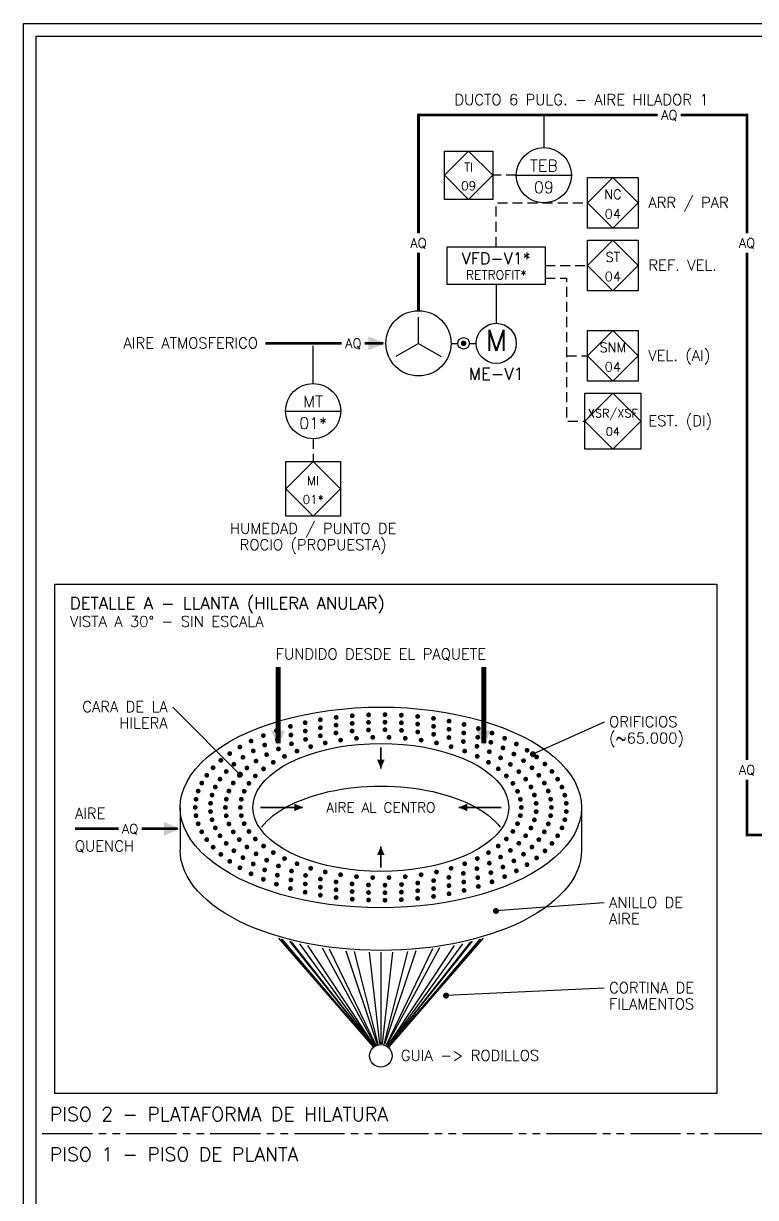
# Model space of a CAD drawing. Extents: x 15 to 2385, y 15 to 1682.
# Drawn here: x 15 to 599, y 746 to 1682 of the extents above; entities that cross this region are included whole.
import ezdxf
from ezdxf.enums import TextEntityAlignment as Align

# ---------------------------------------------------------------- set-up
doc = ezdxf.new("R2010")
doc.units = 0
for name, pattern in [('AIRE_QUENCH', [44, 26, -5, 8, -5]), ('DASHED', [12, 8, -4]), ('PHANTOM', [67, 40, -5, 6, -5, 6, -5])]:
    doc.linetypes.add(name, pattern=pattern)
for name, color, linetype in [('AIRE_QUENCH', 150, 'AIRE_QUENCH'), ('DETALLE', 7, 'CONTINUOUS'), ('EQUIPOS', 7, 'CONTINUOUS'), ('FUNDIDO', 1, 'CONTINUOUS'), ('INSTRUMENTOS', 7, 'CONTINUOUS'), ('MARCO', 7, 'CONTINUOUS'), ('MECANICO', 7, 'CONTINUOUS'), ('PISOS', 8, 'PHANTOM'), ('POTENCIA', 7, 'CONTINUOUS'), ('PRODUCTO', 7, 'CONTINUOUS'), ('SENAL', 7, 'DASHED'), ('TEXTOS', 7, 'CONTINUOUS')]:
    doc.layers.add(name, color=color, linetype=linetype)
doc.styles.get("Standard").update_dxf_attribs({"font": 'romans'})

msp = doc.modelspace()

# ---------------------------------------------------------------- linework, layer by layer
at = {"layer": 'AIRE_QUENCH', "flags": 128}
for points, const_width in [([(330, 1514.8), (330, 1609), (520.8, 1609)], 2.2), ([(539.2, 1609), (592, 1609), (592, 1514.8)], 2.2), ([(330, 1453), (330, 1499.2)], 2.2), ([(592, 1499.2), (592, 1094.8)], 2.2), ([(208, 1427), (268.8, 1427)], 2.2), ([(287.2, 1427), (302, 1427)], 2.2), ([(300, 1105), (300, 1088)], 1.2), ([(592, 1079.2), (592, 1035), (680.8, 1035)], 2.2), ([(204, 1057), (238, 1057)], 1.2), ([(396, 1057), (362, 1057)], 1.2), ([(56, 1040), (90.8, 1040)], 2.2), ([(109.2, 1040), (138, 1040)], 2.2), ([(300, 1009), (300, 1026)], 1.2)]:
    msp.add_lwpolyline(points, dxfattribs=dict(at, const_width=const_width))
at = {"layer": 'AIRE_QUENCH'}
for points in [[(304, 1427), (290, 1421.5), (290, 1432.5)], [(300, 1088), (297, 1095), (303, 1095)], [(238, 1057), (231, 1054), (231, 1060)], [(362, 1057), (369, 1060), (369, 1054)], [(140, 1040), (127, 1034.5), (127, 1045.5)], [(300, 1026), (303, 1019), (297, 1019)]]:
    msp.add_solid(points, dxfattribs=at)
at = {"layer": 'DETALLE'}
for p, q in [((134, 1137), (187.6178, 1083.2023)), ((478, 1125), (421.2345, 1099.4447)), ((140, 1057), (140, 1023)), ((460, 1057), (460, 1023)), ((478, 981), (391.7722, 974.4678)), ((478, 913), (352, 907))]:
    msp.add_line(p, q, dxfattribs=at)
at = {"layer": 'DETALLE', "flags": 128}
for points in [[(40, 1235), (568, 1235), (568, 829), (40, 829)], [(460, 1057), (459.6574, 1051.7677), (458.6312, 1046.5579), (456.9256, 1041.3928), (454.5481, 1036.2945), (451.5088, 1031.2848), (447.8207, 1026.3853), (443.4996, 1021.6169), (438.5641, 1017), (433.0351, 1012.5544), (426.9365, 1008.2991), (420.2944, 1004.2523), (413.1371, 1000.4315), (405.4953, 996.8528), (397.4018, 993.5317), (388.8912, 990.4824), (380, 987.718), (370.7662, 985.2502), (361.2293, 983.0896), (351.4303, 981.2456), (341.411, 979.7259), (331.2145, 978.5372), (320.8842, 977.6844), (310.4645, 977.1713), (300, 977), (289.5355, 977.1713), (279.1158, 977.6844), (268.7855, 978.5372), (258.589, 979.7259), (248.5697, 981.2456), (238.7707, 983.0896), (229.2338, 985.2502), (220, 987.718), (211.1088, 990.4824), (202.5982, 993.5317), (194.5047, 996.8528), (186.8629, 1000.4315), (179.7056, 1004.2523), (173.0635, 1008.2991), (166.9649, 1012.5544), (161.4359, 1017), (156.5004, 1021.6169), (152.1793, 1026.3853), (148.4912, 1031.2848), (145.4519, 1036.2945), (143.0744, 1041.3928), (141.3688, 1046.5579), (140.3426, 1051.7677), (140, 1057), (140.3426, 1062.2323), (141.3688, 1067.4421), (143.0744, 1072.6072), (145.4519, 1077.7055), (148.4912, 1082.7152), (152.1793, 1087.6147), (156.5004, 1092.3831), (161.4359, 1097), (166.9649, 1101.4456), (173.0635, 1105.7009), (179.7056, 1109.7477), (186.8629, 1113.5685), (194.5047, 1117.1472), (202.5982, 1120.4683), (211.1088, 1123.5176), (220, 1126.282), (229.2338, 1128.7498), (238.7707, 1130.9104), (248.5697, 1132.7544), (258.589, 1134.2741), (268.7855, 1135.4628), (279.1158, 1136.3156), (289.5355, 1136.8287), (300, 1137), (310.4645, 1136.8287), (320.8842, 1136.3156), (331.2145, 1135.4628), (341.411, 1134.2741), (351.4303, 1132.7544), (361.2293, 1130.9104), (370.7662, 1128.7498), (380, 1126.282), (388.8912, 1123.5176), (397.4018, 1120.4683), (405.4953, 1117.1472), (413.1371, 1113.5685), (420.2944, 1109.7477), (426.9365, 1105.7009), (433.0351, 1101.4456), (438.5641, 1097), (443.4996, 1092.3831), (447.8207, 1087.6147), (451.5088, 1082.7152), (454.5481, 1077.7055), (456.9256, 1072.6072), (458.6312, 1067.4421), (459.6574, 1062.2323), (460, 1057)], [(402, 1057), (401.6119, 1052.5551), (400.4504, 1048.1439), (398.5244, 1043.8002), (395.8486, 1039.557), (392.4434, 1035.4465), (388.3346, 1031.5), (383.5535, 1027.7476), (378.1365, 1024.2178), (372.1249, 1020.9376), (365.5643, 1017.9317), (358.5048, 1015.2232), (351, 1012.8327), (343.1071, 1010.7783), (334.8861, 1009.0757), (326.3995, 1007.7378), (317.7121, 1006.7748), (308.8899, 1006.1941), (300, 1006), (291.1101, 1006.1941), (282.2879, 1006.7748), (273.6005, 1007.7378), (265.1139, 1009.0757), (256.8929, 1010.7783), (249, 1012.8327), (241.4952, 1015.2232), (234.4357, 1017.9317), (227.8751, 1020.9376), (221.8635, 1024.2178), (216.4465, 1027.7476), (211.6654, 1031.5), (207.5566, 1035.4465), (204.1514, 1039.557), (201.4756, 1043.8002), (199.5496, 1048.1439), (198.3881, 1052.5551), (198, 1057), (198.3881, 1061.4449), (199.5496, 1065.8561), (201.4756, 1070.1998), (204.1514, 1074.443), (207.5566, 1078.5535), (211.6654, 1082.5), (216.4465, 1086.2524), (221.8635, 1089.7822), (227.8751, 1093.0624), (234.4357, 1096.0683), (241.4952, 1098.7768), (249, 1101.1673), (256.8929, 1103.2217), (265.1139, 1104.9243), (273.6005, 1106.2622), (282.2879, 1107.2252), (291.1101, 1107.8059), (300, 1108), (308.8899, 1107.8059), (317.7121, 1107.2252), (326.3995, 1106.2622), (334.8861, 1104.9243), (343.1071, 1103.2217), (351, 1101.1673), (358.5048, 1098.7768), (365.5643, 1096.0683), (372.1249, 1093.0624), (378.1365, 1089.7822), (383.5535, 1086.2524), (388.3346, 1082.5), (392.4434, 1078.5535), (395.8486, 1074.443), (398.5244, 1070.1998), (400.4504, 1065.8561), (401.6119, 1061.4449), (402, 1057)]]:
    msp.add_lwpolyline(points, close=True, dxfattribs=at)
for points, const_width in [([(289.2342, 1130.8371, 1), (291.1342, 1130.8371, 1)], 1.9), ([(302.3241, 1130.9819, 1), (304.2241, 1130.9819, 1)], 1.9), ([(226.9484, 1121.6246, 1), (228.8484, 1121.6246, 1)], 1.9), ([(238.6536, 1124.5579, 1), (240.5536, 1124.5579, 1)], 1.9), ([(250.8315, 1126.9625, 1), (252.7315, 1126.9625, 1)], 1.9), ([(263.3218, 1122.6115, 1), (265.2218, 1122.6115, 1)], 1.9), ([(263.3868, 1128.8195, 1), (265.2868, 1128.8195, 1)], 1.9), ([(276.1534, 1124.0294, 1), (278.0534, 1124.0294, 1)], 1.9), ([(276.2212, 1130.1144, 1), (278.1212, 1130.1144, 1)], 1.9), ([(289.1989, 1124.8214, 1), (291.0989, 1124.8214, 1)], 1.9), ([(302.3363, 1124.9801, 1), (304.2363, 1124.9801, 1)], 1.9), ([(315.3883, 1130.5477, 1), (317.2883, 1130.5477, 1)], 1.9), ([(315.443, 1124.5042, 1), (317.343, 1124.5042, 1)], 1.9), ([(328.3247, 1129.5379, 1), (330.2247, 1129.5379, 1)], 1.9), ([(328.3967, 1123.398, 1), (330.2967, 1123.398, 1)], 1.9), ([(341.0319, 1127.9604, 1), (342.9319, 1127.9604, 1)], 1.9), ([(341.0763, 1121.6718, 1), (342.9763, 1121.6718, 1)], 1.9), ([(353.4106, 1125.8275, 1), (355.3106, 1125.8275, 1)], 1.9), ([(365.3639, 1123.156, 1), (367.2639, 1123.156, 1)], 1.9), ([(205.3181, 1114.2676, 1), (207.2181, 1114.2676, 1)], 1.9), ([(215.8075, 1118.1856, 1), (217.7075, 1118.1856, 1)], 1.9), ([(227.2909, 1114.7638, 1), (229.1909, 1114.7638, 1)], 1.9), ([(238.7759, 1117.957, 1), (240.6759, 1117.957, 1)], 1.9), ([(250.8237, 1120.5811, 1), (252.7237, 1120.5811, 1)], 1.9), ([(250.8358, 1114.1213, 1), (252.7358, 1114.1213, 1)], 1.9), ([(263.2522, 1116.3602, 1), (265.1522, 1116.3602, 1)], 1.9), ([(276.0742, 1117.9264, 1), (277.9742, 1117.9264, 1)], 1.9), ([(279.6014, 1112.1492, 1), (281.5014, 1112.1492, 1)], 1.9), ([(289.1565, 1118.8023, 1), (291.0565, 1118.8023, 1)], 1.9), ([(292.5378, 1112.9053, 1), (294.4378, 1112.9053, 1)], 1.9), ([(302.3509, 1118.978, 1), (304.2509, 1118.978, 1)], 1.9), ([(305.5622, 1112.9053, 1), (307.4622, 1112.9053, 1)], 1.9), ([(315.508, 1118.4515, 1), (317.408, 1118.4515, 1)], 1.9), ([(318.4986, 1112.1492, 1), (320.3986, 1112.1492, 1)], 1.9), ([(328.4785, 1117.2287, 1), (330.3785, 1117.2287, 1)], 1.9), ([(341.1156, 1115.3234, 1), (343.0156, 1115.3234, 1)], 1.9), ([(353.2761, 1112.7574, 1), (355.1761, 1112.7574, 1)], 1.9), ([(353.3636, 1119.3419, 1), (355.2636, 1119.3419, 1)], 1.9), ([(365.1437, 1116.4298, 1), (367.0437, 1116.4298, 1)], 1.9), ([(376.3068, 1112.9629, 1), (378.2068, 1112.9629, 1)], 1.9), ([(376.7981, 1119.9667, 1), (378.6981, 1119.9667, 1)], 1.9), ([(387.6239, 1116.2846, 1), (389.5239, 1116.2846, 1)], 1.9), ([(397.7565, 1112.1385, 1), (399.6565, 1112.1385, 1)], 1.9), ([(186.6163, 1105.1214, 1), (188.5163, 1105.1214, 1)], 1.9), ([(195.5622, 1109.9015, 1), (197.4622, 1109.9015, 1)], 1.9), ([(206.4318, 1106.7943, 1), (208.3318, 1106.7943, 1)], 1.9), ([(216.4759, 1111.0313, 1), (218.3759, 1111.0313, 1)], 1.9), ([(217.3946, 1103.6594, 1), (219.2946, 1103.6594, 1)], 1.9), ([(227.7764, 1107.7348, 1), (229.6764, 1107.7348, 1)], 1.9), ([(238.9657, 1111.2353, 1), (240.8657, 1111.2353, 1)], 1.9), ([(243.05, 1105.4974, 1), (244.95, 1105.4974, 1)], 1.9), ([(254.6891, 1108.4201, 1), (256.5891, 1108.4201, 1)], 1.9), ([(266.928, 1110.6474, 1), (268.828, 1110.6474, 1)], 1.9), ([(331.172, 1110.6474, 1), (333.072, 1110.6474, 1)], 1.9), ([(343.4109, 1108.4201, 1), (345.3109, 1108.4201, 1)], 1.9), ([(355.05, 1105.4974, 1), (356.95, 1105.4974, 1)], 1.9), ([(364.8222, 1109.5595, 1), (366.7222, 1109.5595, 1)], 1.9), ([(375.6231, 1105.7662, 1), (377.5231, 1105.7662, 1)], 1.9), ([(386.7485, 1108.9735, 1), (388.6485, 1108.9735, 1)], 1.9), ([(396.3715, 1104.4988, 1), (398.2715, 1104.4988, 1)], 1.9), ([(407.1165, 1107.5609, 1), (409.0165, 1107.5609, 1)], 1.9), ([(415.6308, 1102.5876, 1), (417.5308, 1102.5876, 1)], 1.9), ([(171.4274, 1094.4716, 1), (173.3274, 1094.4716, 1)], 1.9), ([(178.5503, 1099.9646, 1), (180.4503, 1099.9646, 1)], 1.9), ([(189.0237, 1096.9694, 1), (190.9237, 1096.9694, 1)], 1.9), ([(197.2525, 1102.0923, 1), (199.1525, 1102.0923, 1)], 1.9), ([(199.5138, 1093.9748, 1), (201.4138, 1093.9748, 1)], 1.9), ([(207.938, 1099.0553, 1), (209.838, 1099.0553, 1)], 1.9), ([(222.1909, 1097.7329, 1), (224.0909, 1097.7329, 1)], 1.9), ([(232.1682, 1101.9189, 1), (234.0682, 1101.9189, 1)], 1.9), ([(365.9318, 1101.9189, 1), (367.8318, 1101.9189, 1)], 1.9), ([(375.9091, 1097.7329, 1), (377.8091, 1097.7329, 1)], 1.9), ([(385.5563, 1101.4203, 1), (387.4563, 1101.4203, 1)], 1.9), ([(394.5094, 1096.5711, 1), (396.4094, 1096.5711, 1)], 1.9), ([(405.0857, 1099.5806, 1), (406.9857, 1099.5806, 1)], 1.9), ([(412.8099, 1094.2649, 1), (414.7099, 1094.2649, 1)], 1.9), ([(420.0345, 1099.4447, 1), (422.4345, 1099.4447, 1)], 2.4), ([(423.2327, 1097.2575, 1), (425.1327, 1097.2575, 1)], 1.9), ([(165.3034, 1088.6853, 1), (167.2034, 1088.6853, 1)], 1.9), ([(175.7151, 1085.6553, 1), (177.6151, 1085.6553, 1)], 1.9), ([(181.8221, 1091.4733, 1), (183.7221, 1091.4733, 1)], 1.9), ([(192.2173, 1088.4753, 1), (194.1173, 1088.4753, 1)], 1.9), ([(205.4754, 1087.7725, 1), (207.3754, 1087.7725, 1)], 1.9), ([(213.253, 1092.9961, 1), (215.153, 1092.9961, 1)], 1.9), ([(384.847, 1092.9961, 1), (386.747, 1092.9961, 1)], 1.9), ([(392.6246, 1087.7725, 1), (394.5246, 1087.7725, 1)], 1.9), ([(402.3809, 1091.2736, 1), (404.2809, 1091.2736, 1)], 1.9), ([(409.0817, 1085.5877, 1), (410.9817, 1085.5877, 1)], 1.9), ([(419.472, 1088.6012, 1), (421.372, 1088.6012, 1)], 1.9), ([(429.8626, 1091.6123, 1), (431.7626, 1091.6123, 1)], 1.9), ([(435.4688, 1085.6963, 1), (437.3688, 1085.6963, 1)], 1.9), ([(156.2352, 1076.416, 1), (158.1352, 1076.416, 1)], 1.9), ([(160.226, 1082.6511, 1), (162.126, 1082.6511, 1)], 1.9), ([(170.7596, 1079.5697, 1), (172.6596, 1079.5697, 1)], 1.9), ([(181.3247, 1076.4728, 1), (183.2247, 1076.4728, 1)], 1.9), ([(186.1313, 1082.6192, 1), (188.0313, 1082.6192, 1)], 1.9), ([(186.4178, 1083.2023, 1), (188.8178, 1083.2023, 1)], 2.4), ([(193.8044, 1076.1531, 1), (195.7044, 1076.1531, 1)], 1.9), ([(198.9631, 1082.1328, 1), (200.8631, 1082.1328, 1)], 1.9), ([(399.1369, 1082.1328, 1), (401.0369, 1082.1328, 1)], 1.9), ([(404.2956, 1076.1531, 1), (406.1956, 1076.1531, 1)], 1.9), ([(414.5357, 1079.578, 1), (416.4357, 1079.578, 1)], 1.9), ([(425.0098, 1082.6424, 1), (426.9098, 1082.6424, 1)], 1.9), ([(429.3714, 1076.4443, 1), (431.2714, 1076.4443, 1)], 1.9), ([(440.0074, 1079.5556, 1), (441.9074, 1079.5556, 1)], 1.9), ([(153.3621, 1070.0291, 1), (155.2621, 1070.0291, 1)], 1.9), ([(164.4771, 1066.8253, 1), (166.3771, 1066.8253, 1)], 1.9), ([(167.0019, 1073.2735, 1), (168.9019, 1073.2735, 1)], 1.9), ([(177.852, 1070.1057, 1), (179.752, 1070.1057, 1)], 1.9), ([(190.069, 1069.9145, 1), (191.969, 1069.9145, 1)], 1.9), ([(408.031, 1069.9145, 1), (409.931, 1069.9145, 1)], 1.9), ([(418.6812, 1073.3124, 1), (420.5812, 1073.3124, 1)], 1.9), ([(421.4713, 1066.8619, 1), (423.3713, 1066.8619, 1)], 1.9), ([(432.5163, 1070.0646, 1), (434.4163, 1070.0646, 1)], 1.9), ([(443.4427, 1073.2384, 1), (445.3427, 1073.2384, 1)], 1.9), ([(445.748, 1066.7942, 1), (447.648, 1066.7942, 1)], 1.9), ([(151.05, 1057, 1), (152.95, 1057, 1)], 1.9), ([(151.6292, 1063.5401, 1), (153.5292, 1063.5401, 1)], 1.9), ([(163.2088, 1060.2853, 1), (165.1088, 1060.2853, 1)], 1.9), ([(175.05, 1057, 1), (176.95, 1057, 1)], 1.9), ([(175.7525, 1063.5902, 1), (177.6525, 1063.5902, 1)], 1.9), ([(187.05, 1057, 1), (188.95, 1057, 1)], 1.9), ([(187.8073, 1063.5012, 1), (189.7073, 1063.5012, 1)], 1.9), ([(410.2927, 1063.5012, 1), (412.1927, 1063.5012, 1)], 1.9), ([(411.05, 1057, 1), (412.95, 1057, 1)], 1.9), ([(422.8743, 1060.2998, 1), (424.7743, 1060.2998, 1)], 1.9), ([(434.4151, 1063.5629, 1), (436.3151, 1063.5629, 1)], 1.9), ([(435.05, 1057, 1), (436.95, 1057, 1)], 1.9), ([(446.9051, 1060.2733, 1), (448.8051, 1060.2733, 1)], 1.9), ([(151.6292, 1050.4599, 1), (153.5292, 1050.4599, 1)], 1.9), ([(163.2088, 1053.7147, 1), (165.1088, 1053.7147, 1)], 1.9), ([(164.4771, 1047.1747, 1), (166.3771, 1047.1747, 1)], 1.9), ([(175.7525, 1050.4098, 1), (177.6525, 1050.4098, 1)], 1.9), ([(187.8073, 1050.4988, 1), (189.7073, 1050.4988, 1)], 1.9), ([(410.2927, 1050.4988, 1), (412.1927, 1050.4988, 1)], 1.9), ([(421.4713, 1047.1381, 1), (423.3713, 1047.1381, 1)], 1.9), ([(422.8743, 1053.7002, 1), (424.7743, 1053.7002, 1)], 1.9), ([(434.4151, 1050.4371, 1), (436.3151, 1050.4371, 1)], 1.9), ([(445.748, 1047.2058, 1), (447.648, 1047.2058, 1)], 1.9), ([(446.9051, 1053.7267, 1), (448.8051, 1053.7267, 1)], 1.9), ([(153.3621, 1043.9709, 1), (155.2621, 1043.9709, 1)], 1.9), ([(156.2352, 1037.584, 1), (158.1352, 1037.584, 1)], 1.9), ([(167.0019, 1040.7265, 1), (168.9019, 1040.7265, 1)], 1.9), ([(177.852, 1043.8943, 1), (179.752, 1043.8943, 1)], 1.9), ([(181.3247, 1037.5272, 1), (183.2247, 1037.5272, 1)], 1.9), ([(190.069, 1044.0855, 1), (191.969, 1044.0855, 1)], 1.9), ([(193.8044, 1037.8469, 1), (195.7044, 1037.8469, 1)], 1.9), ([(404.2956, 1037.8469, 1), (406.1956, 1037.8469, 1)], 1.9), ([(408.031, 1044.0855, 1), (409.931, 1044.0855, 1)], 1.9), ([(418.6812, 1040.6876, 1), (420.5812, 1040.6876, 1)], 1.9), ([(429.3714, 1037.5557, 1), (431.2714, 1037.5557, 1)], 1.9), ([(432.5163, 1043.9354, 1), (434.4163, 1043.9354, 1)], 1.9), ([(443.4427, 1040.7616, 1), (445.3427, 1040.7616, 1)], 1.9), ([(160.226, 1031.3489, 1), (162.126, 1031.3489, 1)], 1.9), ([(170.7596, 1034.4303, 1), (172.6596, 1034.4303, 1)], 1.9), ([(175.7151, 1028.3447, 1), (177.6151, 1028.3447, 1)], 1.9), ([(186.1313, 1031.3808, 1), (188.0313, 1031.3808, 1)], 1.9), ([(198.9631, 1031.8672, 1), (200.8631, 1031.8672, 1)], 1.9), ([(399.1369, 1031.8672, 1), (401.0369, 1031.8672, 1)], 1.9), ([(409.0817, 1028.4123, 1), (410.9817, 1028.4123, 1)], 1.9), ([(414.5357, 1034.422, 1), (416.4357, 1034.422, 1)], 1.9), ([(425.0098, 1031.3576, 1), (426.9098, 1031.3576, 1)], 1.9), ([(435.4688, 1028.3037, 1), (437.3688, 1028.3037, 1)], 1.9), ([(440.0074, 1034.4444, 1), (441.9074, 1034.4444, 1)], 1.9), ([(165.3034, 1025.3147, 1), (167.2034, 1025.3147, 1)], 1.9), ([(171.4274, 1019.5284, 1), (173.3274, 1019.5284, 1)], 1.9), ([(181.8221, 1022.5267, 1), (183.7221, 1022.5267, 1)], 1.9), ([(192.2173, 1025.5247, 1), (194.1173, 1025.5247, 1)], 1.9), ([(199.5138, 1020.0252, 1), (201.4138, 1020.0252, 1)], 1.9), ([(205.4754, 1026.2275, 1), (207.3754, 1026.2275, 1)], 1.9), ([(213.253, 1021.0039, 1), (215.153, 1021.0039, 1)], 1.9), ([(384.847, 1021.0039, 1), (386.747, 1021.0039, 1)], 1.9), ([(392.6246, 1026.2275, 1), (394.5246, 1026.2275, 1)], 1.9), ([(402.3809, 1022.7264, 1), (404.2809, 1022.7264, 1)], 1.9), ([(412.8099, 1019.7351, 1), (414.7099, 1019.7351, 1)], 1.9), ([(419.472, 1025.3988, 1), (421.372, 1025.3988, 1)], 1.9), ([(429.8626, 1022.3877, 1), (431.7626, 1022.3877, 1)], 1.9), ([(178.5503, 1014.0354, 1), (180.4503, 1014.0354, 1)], 1.9), ([(189.0237, 1017.0306, 1), (190.9237, 1017.0306, 1)], 1.9), ([(197.2525, 1011.9077, 1), (199.1525, 1011.9077, 1)], 1.9), ([(207.938, 1014.9447, 1), (209.838, 1014.9447, 1)], 1.9), ([(217.3946, 1010.3406, 1), (219.2946, 1010.3406, 1)], 1.9), ([(222.1909, 1016.2671, 1), (224.0909, 1016.2671, 1)], 1.9), ([(232.1682, 1012.0811, 1), (234.0682, 1012.0811, 1)], 1.9), ([(365.9318, 1012.0811, 1), (367.8318, 1012.0811, 1)], 1.9), ([(375.9091, 1016.2671, 1), (377.8091, 1016.2671, 1)], 1.9), ([(385.5563, 1012.5797, 1), (387.4563, 1012.5797, 1)], 1.9), ([(394.5094, 1017.4289, 1), (396.4094, 1017.4289, 1)], 1.9), ([(396.3715, 1009.5012, 1), (398.2715, 1009.5012, 1)], 1.9), ([(405.0857, 1014.4194, 1), (406.9857, 1014.4194, 1)], 1.9), ([(415.6308, 1011.4124, 1), (417.5308, 1011.4124, 1)], 1.9), ([(423.2327, 1016.7425, 1), (425.1327, 1016.7425, 1)], 1.9), ([(186.6163, 1008.8786, 1), (188.5163, 1008.8786, 1)], 1.9), ([(195.5622, 1004.0985, 1), (197.4622, 1004.0985, 1)], 1.9), ([(205.3181, 999.7324, 1), (207.2181, 999.7324, 1)], 1.9), ([(206.4318, 1007.2057, 1), (208.3318, 1007.2057, 1)], 1.9), ([(216.4759, 1002.9687, 1), (218.3759, 1002.9687, 1)], 1.9), ([(227.7764, 1006.2652, 1), (229.6764, 1006.2652, 1)], 1.9), ([(238.9657, 1002.7647, 1), (240.8657, 1002.7647, 1)], 1.9), ([(243.05, 1008.5026, 1), (244.95, 1008.5026, 1)], 1.9), ([(250.8358, 999.8787, 1), (252.7358, 999.8787, 1)], 1.9), ([(254.6891, 1005.5799, 1), (256.5891, 1005.5799, 1)], 1.9), ([(266.928, 1003.3526, 1), (268.828, 1003.3526, 1)], 1.9), ([(279.6014, 1001.8508, 1), (281.5014, 1001.8508, 1)], 1.9), ([(292.5378, 1001.0947, 1), (294.4378, 1001.0947, 1)], 1.9), ([(305.5622, 1001.0947, 1), (307.4622, 1001.0947, 1)], 1.9), ([(318.4986, 1001.8508, 1), (320.3986, 1001.8508, 1)], 1.9), ([(331.172, 1003.3526, 1), (333.072, 1003.3526, 1)], 1.9), ([(343.4109, 1005.5799, 1), (345.3109, 1005.5799, 1)], 1.9), ([(353.2761, 1001.2426, 1), (355.1761, 1001.2426, 1)], 1.9), ([(355.05, 1008.5026, 1), (356.95, 1008.5026, 1)], 1.9), ([(364.8222, 1004.4405, 1), (366.7222, 1004.4405, 1)], 1.9), ([(375.6231, 1008.2338, 1), (377.5231, 1008.2338, 1)], 1.9), ([(376.3068, 1001.0371, 1), (378.2068, 1001.0371, 1)], 1.9), ([(386.7485, 1005.0265, 1), (388.6485, 1005.0265, 1)], 1.9), ([(397.7565, 1001.8615, 1), (399.6565, 1001.8615, 1)], 1.9), ([(407.1165, 1006.4391, 1), (409.0165, 1006.4391, 1)], 1.9), ([(215.8075, 995.8144, 1), (217.7075, 995.8144, 1)], 1.9), ([(226.9484, 992.3754, 1), (228.8484, 992.3754, 1)], 1.9), ([(227.2909, 999.2362, 1), (229.1909, 999.2362, 1)], 1.9), ([(238.7759, 996.043, 1), (240.6759, 996.043, 1)], 1.9), ([(250.8237, 993.4189, 1), (252.7237, 993.4189, 1)], 1.9), ([(263.2522, 997.6398, 1), (265.1522, 997.6398, 1)], 1.9), ([(263.3218, 991.3885, 1), (265.2218, 991.3885, 1)], 1.9), ([(276.0742, 996.0736, 1), (277.9742, 996.0736, 1)], 1.9), ([(289.1565, 995.1977, 1), (291.0565, 995.1977, 1)], 1.9), ([(302.3509, 995.022, 1), (304.2509, 995.022, 1)], 1.9), ([(315.508, 995.5485, 1), (317.408, 995.5485, 1)], 1.9), ([(328.3967, 990.602, 1), (330.2967, 990.602, 1)], 1.9), ([(328.4785, 996.7713, 1), (330.3785, 996.7713, 1)], 1.9), ([(341.0763, 992.3282, 1), (342.9763, 992.3282, 1)], 1.9), ([(341.1156, 998.6766, 1), (343.0156, 998.6766, 1)], 1.9), ([(353.3636, 994.6581, 1), (355.2636, 994.6581, 1)], 1.9), ([(365.1437, 997.5702, 1), (367.0437, 997.5702, 1)], 1.9), ([(365.3639, 990.844, 1), (367.2639, 990.844, 1)], 1.9), ([(376.7981, 994.0333, 1), (378.6981, 994.0333, 1)], 1.9), ([(387.6239, 997.7154, 1), (389.5239, 997.7154, 1)], 1.9), ([(238.6536, 989.4421, 1), (240.5536, 989.4421, 1)], 1.9), ([(250.8315, 987.0375, 1), (252.7315, 987.0375, 1)], 1.9), ([(263.3868, 985.1805, 1), (265.2868, 985.1805, 1)], 1.9), ([(276.1534, 989.9706, 1), (278.0534, 989.9706, 1)], 1.9), ([(276.2212, 983.8856, 1), (278.1212, 983.8856, 1)], 1.9), ([(289.1989, 989.1786, 1), (291.0989, 989.1786, 1)], 1.9), ([(289.2342, 983.1629, 1), (291.1342, 983.1629, 1)], 1.9), ([(302.3241, 983.0181, 1), (304.2241, 983.0181, 1)], 1.9), ([(302.3363, 989.0199, 1), (304.2363, 989.0199, 1)], 1.9), ([(315.3883, 983.4523, 1), (317.2883, 983.4523, 1)], 1.9), ([(315.443, 989.4958, 1), (317.343, 989.4958, 1)], 1.9), ([(328.3247, 984.4621, 1), (330.2247, 984.4621, 1)], 1.9), ([(341.0319, 986.0396, 1), (342.9319, 986.0396, 1)], 1.9), ([(353.4106, 988.1725, 1), (355.3106, 988.1725, 1)], 1.9), ([(390.5722, 974.4678, 1), (392.9722, 974.4678, 1)], 2.4), ([(350.8, 907, 1), (353.2, 907, 1)], 2.4)]:
    msp.add_lwpolyline(points, format="xyb", close=True, dxfattribs=dict(at, const_width=const_width))
for points in [[(204.7748, 1041.2768), (206.8184, 1043.7436), (209.1173, 1046.1535), (211.6654, 1048.5), (214.4556, 1050.7766), (217.4803, 1052.977), (220.7311, 1055.0953), (224.1992, 1057.1257), (227.8751, 1059.0624), (231.7487, 1060.9004), (235.8093, 1062.6344), (240.0459, 1064.2599), (244.4468, 1065.7722), (249, 1067.1673), (253.693, 1068.4413), (258.5129, 1069.5908), (263.4465, 1070.6126), (268.4803, 1071.5039), (273.6005, 1072.2622), (278.793, 1072.8855), (284.0437, 1073.3721), (289.3381, 1073.7206), (294.6617, 1073.9301), (300, 1074), (305.3383, 1073.9301), (310.6619, 1073.7206), (315.9563, 1073.3721), (321.207, 1072.8855), (326.3995, 1072.2622), (331.5197, 1071.5039), (336.5535, 1070.6126), (341.4871, 1069.5908), (346.307, 1068.4413), (351, 1067.1673), (355.5532, 1065.7722), (359.9541, 1064.2599), (364.1907, 1062.6344), (368.2513, 1060.9004), (372.1249, 1059.0624), (375.8008, 1057.1257), (379.2689, 1055.0953), (382.5197, 1052.977), (385.5444, 1050.7766), (388.3346, 1048.5), (390.8827, 1046.1535), (393.1816, 1043.7436), (395.2252, 1041.2768)], [(460, 1023), (459.7807, 1018.8131), (459.1235, 1014.6377), (458.0301, 1010.4852), (456.5036, 1006.3671), (454.5481, 1002.2945), (452.169, 998.2786), (449.3729, 994.3306), (446.1673, 990.4611), (442.561, 986.6808), (438.5641, 983), (434.1873, 979.4289), (429.4427, 975.9772), (424.3434, 972.6544), (418.9032, 969.4696), (413.1371, 966.4315), (407.0609, 963.5484), (400.6913, 960.8283), (394.0456, 958.2786), (387.1422, 955.9064), (380, 953.718), (372.6385, 951.7195), (365.0779, 949.9164), (357.3389, 948.3136), (349.4427, 946.9155), (341.411, 945.7259), (333.2659, 944.7482), (325.0295, 943.9849), (316.7246, 943.4382), (308.3738, 943.1096), (300, 943), (291.6262, 943.1096), (283.2754, 943.4382), (274.9705, 943.9849), (266.7341, 944.7482), (258.589, 945.7259), (250.5573, 946.9155), (242.6611, 948.3136), (234.9221, 949.9164), (227.3615, 951.7195), (220, 953.718), (212.8578, 955.9064), (205.9544, 958.2786), (199.3087, 960.8283), (192.9391, 963.5484), (186.8629, 966.4315), (181.0968, 969.4696), (175.6566, 972.6544), (170.5573, 975.9772), (165.8127, 979.4289), (161.4359, 983), (157.439, 986.6808), (153.8327, 990.4611), (150.6271, 994.3306), (147.831, 998.2786), (145.4519, 1002.2945), (143.4964, 1006.3671), (141.9699, 1010.4852), (140.8765, 1014.6377), (140.2193, 1018.8131), (140, 1023)]]:
    msp.add_lwpolyline(points, dxfattribs=at)
at = {"layer": 'EQUIPOS'}
for q in [(330, 1447.8), (311.9867, 1416.6), (348.0133, 1416.6)]:
    msp.add_line((330, 1427), q, dxfattribs=at)
at = {"layer": 'EQUIPOS', "flags": 128}
msp.add_lwpolyline([(353, 1504), (431, 1504), (431, 1474), (353, 1474)], close=True, dxfattribs=at)
at = {"layer": 'EQUIPOS'}
for centre, radius in [((330, 1427), 26), ((392, 1427), 16), ((300, 859), 9)]:
    msp.add_circle(centre, radius, dxfattribs=at)
at = {"layer": 'FUNDIDO', "const_width": 4, "flags": 128}
for points in [[(218, 1169), (218, 1108.0808)], [(382, 1169), (382, 1108.0808)]]:
    msp.add_lwpolyline(points, dxfattribs=at)
at = {"layer": 'FUNDIDO'}
for points in [[(218, 1106.0808), (212.5, 1118.0808), (223.5, 1118.0808)], [(382, 1106.0808), (376.5, 1118.0808), (387.5, 1118.0808)]]:
    msp.add_solid(points, dxfattribs=at)
at = {"layer": 'INSTRUMENTOS'}
for p, q in [((430, 1609), (430, 1583)), ((408, 1561), (452, 1561)), ((246, 1395), (246, 1425)), ((224, 1373), (268, 1373))]:
    msp.add_line(p, q, dxfattribs=at)
at = {"layer": 'INSTRUMENTOS', "flags": 128}
for points in [[(350.75, 1580.25), (389.25, 1580.25), (389.25, 1541.75), (350.75, 1541.75)], [(370, 1580.25), (389.25, 1561), (370, 1541.75), (350.75, 1561)], [(464.77, 1559.23), (505.23, 1559.23), (505.23, 1518.77), (464.77, 1518.77)], [(485, 1559.23), (505.23, 1539), (485, 1518.77), (464.77, 1539)], [(464.77, 1509.23), (505.23, 1509.23), (505.23, 1468.77), (464.77, 1468.77)], [(485, 1509.23), (505.23, 1489), (485, 1468.77), (464.77, 1489)], [(464.77, 1437.23), (505.23, 1437.23), (505.23, 1396.77), (464.77, 1396.77)], [(485, 1437.23), (505.23, 1417), (485, 1396.77), (464.77, 1417)], [(462.675, 1387.325), (507.325, 1387.325), (507.325, 1342.675), (462.675, 1342.675)], [(485, 1387.325), (507.325, 1365), (485, 1342.675), (462.675, 1365)], [(224.125, 1332.875), (267.875, 1332.875), (267.875, 1289.125), (224.125, 1289.125)], [(246, 1332.875), (267.875, 1311), (246, 1289.125), (224.125, 1311)]]:
    msp.add_lwpolyline(points, close=True, dxfattribs=at)
at = {"layer": 'INSTRUMENTOS'}
for centre in [(430, 1561), (246, 1373)]:
    msp.add_circle(centre, 22, dxfattribs=at)
at = {"layer": 'MARCO', "flags": 128}
for points in [[(15, 1682), (2385, 1682), (2385, 15), (15, 15)], [(25, 1672), (2375, 1672), (2375, 25), (25, 25)]]:
    msp.add_lwpolyline(points, close=True, dxfattribs=at)
at = {"layer": 'MECANICO', "flags": 128}
for points in [[(356, 1427), (361.4, 1427)], [(370.6, 1427), (376, 1427)]]:
    msp.add_lwpolyline(points, dxfattribs=at)
at = {"layer": 'MECANICO', "const_width": 2.2, "flags": 128}
msp.add_lwpolyline([(364.9, 1427, 1), (367.1, 1427, 1)], format="xyb", close=True, dxfattribs=at)
at = {"layer": 'MECANICO'}
msp.add_circle((366, 1427), 4.6, dxfattribs=at)
at = {"layer": 'PISOS'}
msp.add_line((30, 797), (2370, 797), dxfattribs=at)
at = {"layer": 'POTENCIA'}
msp.add_line((392, 1474), (392, 1443), dxfattribs=at)
at = {"layer": 'PRODUCTO'}
for p, q in [((218.3843, 952.6907), (293.76, 866.1632)), ((220.5739, 952.0531), (293.8324, 866.2257)), ((221.0555, 951.9159), (293.8489, 866.2397)), ((227.0778, 950.2919), (294.0709, 866.4227)), ((228.4079, 949.9553), (294.1242, 866.4649)), ((235.0294, 948.3925), (294.4147, 866.6847)), ((241.5059, 947.0379), (294.7427, 866.9127)), ((358.4941, 947.0379), (305.2573, 866.9127)), ((364.9706, 948.3925), (305.5853, 866.6847)), ((371.5921, 949.9553), (305.8758, 866.4649)), ((372.9222, 950.2919), (305.9291, 866.4227)), ((378.9445, 951.9159), (306.1511, 866.2397)), ((379.4261, 952.0531), (306.1676, 866.2257)), ((381.6157, 952.6907), (306.24, 866.1632)), ((253.2601, 944.9896), (295.4631, 867.3467)), ((258.7228, 944.208), (295.8583, 867.5496)), ((272.1073, 942.725), (296.9973, 868.013)), ((278.6819, 942.2133), (297.6424, 868.2028)), ((290.7473, 941.6339), (298.9429, 868.441)), ((300, 941.5), (300, 868.5)), ((309.2527, 941.6339), (301.0571, 868.441)), ((321.3181, 942.2133), (302.3576, 868.2028)), ((327.8927, 942.725), (303.0027, 868.013)), ((341.2772, 944.208), (304.1417, 867.5496)), ((346.7399, 944.9896), (304.5369, 867.3467))]:
    msp.add_line(p, q, dxfattribs=at)
at = {"layer": 'SENAL'}
for p, q in [((408, 1561), (389.25, 1561)), ((431, 1489), (464.77, 1489)), ((448, 1417), (464.77, 1417)), ((246, 1351), (246, 1332.875))]:
    msp.add_line(p, q, dxfattribs=at)
at = {"layer": 'SENAL', "flags": 128}
for points in [[(392, 1504), (392, 1539), (464.77, 1539)], [(431, 1479), (448, 1479), (448, 1365), (462.675, 1365)]]:
    msp.add_lwpolyline(points, dxfattribs=at)

# ---------------------------------------------------------------- texts
at = {"layer": 'AIRE_QUENCH'}
for p in [(530, 1605.2), (330, 1503.2), (592, 1503.2), (278, 1423.2), (592, 1083.2), (100, 1036.2)]:
    msp.add_text('AQ', height=7.6, dxfattribs=at).set_placement(p, align=Align.CENTER)
at = {"layer": 'EQUIPOS'}
msp.add_text('M', height=16.8, dxfattribs=at).set_placement((392, 1420.92), align=Align.CENTER)
at = {"layer": 'INSTRUMENTOS'}
for s, height, p in [('TEB', 9.24, (430, 1564)), ('TI', 7, (370, 1564)), ('09', 7, (370, 1549)), ('09', 9.24, (430, 1546.76)), ('NC', 7.56, (485, 1542)), ('04', 7.56, (485, 1526.44)), ('ST', 7.56, (485, 1492)), ('04', 7.56, (485, 1476.44)), ('SNM', 7.56, (485, 1420)), ('04', 7.56, (485, 1404.44)), ('MT', 9.24, (246, 1376)), ('01*', 9.24, (246, 1358.76)), ('XSR/XSF', 6.6, (485, 1368)), ('04', 6.6, (485, 1353.4)), ('MI', 7, (246, 1314)), ('01*', 7, (246, 1299))]:
    msp.add_text(s, height=height, dxfattribs=at).set_placement(p, align=Align.CENTER)
at = {"layer": 'TEXTOS'}
for s, height, p in [('DUCTO 6 PULG. - AIRE HILADOR 1', 8.6, (460, 1617)), ('VFD-V1*', 9.4, (392, 1490)), ('RETROFIT*', 7.2, (392, 1478)), ('ME-V1', 9.6, (392, 1398)), ('HUMEDAD / PUNTO DE', 8.6, (246, 1275.125)), ('ROCIO (PROPUESTA)', 8.6, (246, 1262.125)), ('FUNDIDO DESDE EL PAQUETE', 8.6, (300, 1175)), ('AIRE AL CENTRO', 8, (300, 1053))]:
    msp.add_text(s, height=height, dxfattribs=at).set_placement(p, align=Align.CENTER)
for s, height, p in [('ARR / PAR', 8.6, (513.325, 1535)), ('REF. VEL.', 8.6, (513.325, 1485)), ('VEL. (AI)', 8.6, (513.325, 1413)), ('EST. (DI)', 8.6, (513.325, 1361)), ('DETALLE A - LLANTA (HILERA ANULAR)', 9.6, (52, 1215)), ('VISTA A 30%%d - SIN ESCALA', 8.6, (52, 1201)), ('ORIFICIOS', 8.6, (482, 1121)), ('(~65.000)', 8.6, (482, 1108)), ('AIRE', 8.6, (56, 1048)), ('QUENCH', 8.6, (56, 1022)), ('ANILLO DE', 8.6, (482, 977)), ('AIRE', 8.6, (482, 964)), ('CORTINA DE', 8.6, (482, 909)), ('FILAMENTOS', 8.6, (482, 896)), ('GUIA -> RODILLOS', 8.6, (316, 855)), ('PISO 2 - PLATAFORMA DE HILATURA', 11, (36, 807)), ('PISO 1 - PISO DE PLANTA', 11, (36, 775))]:
    msp.add_text(s, height=height, dxfattribs=at).set_placement(p)
for s, p in [('AIRE ATMOSFERICO', (202, 1423)), ('CARA DE LA', (130, 1133)), ('HILERA', (130, 1120))]:
    msp.add_text(s, height=8.6, dxfattribs=at).set_placement(p, align=Align.RIGHT)

doc.saveas('drawing.dxf')
